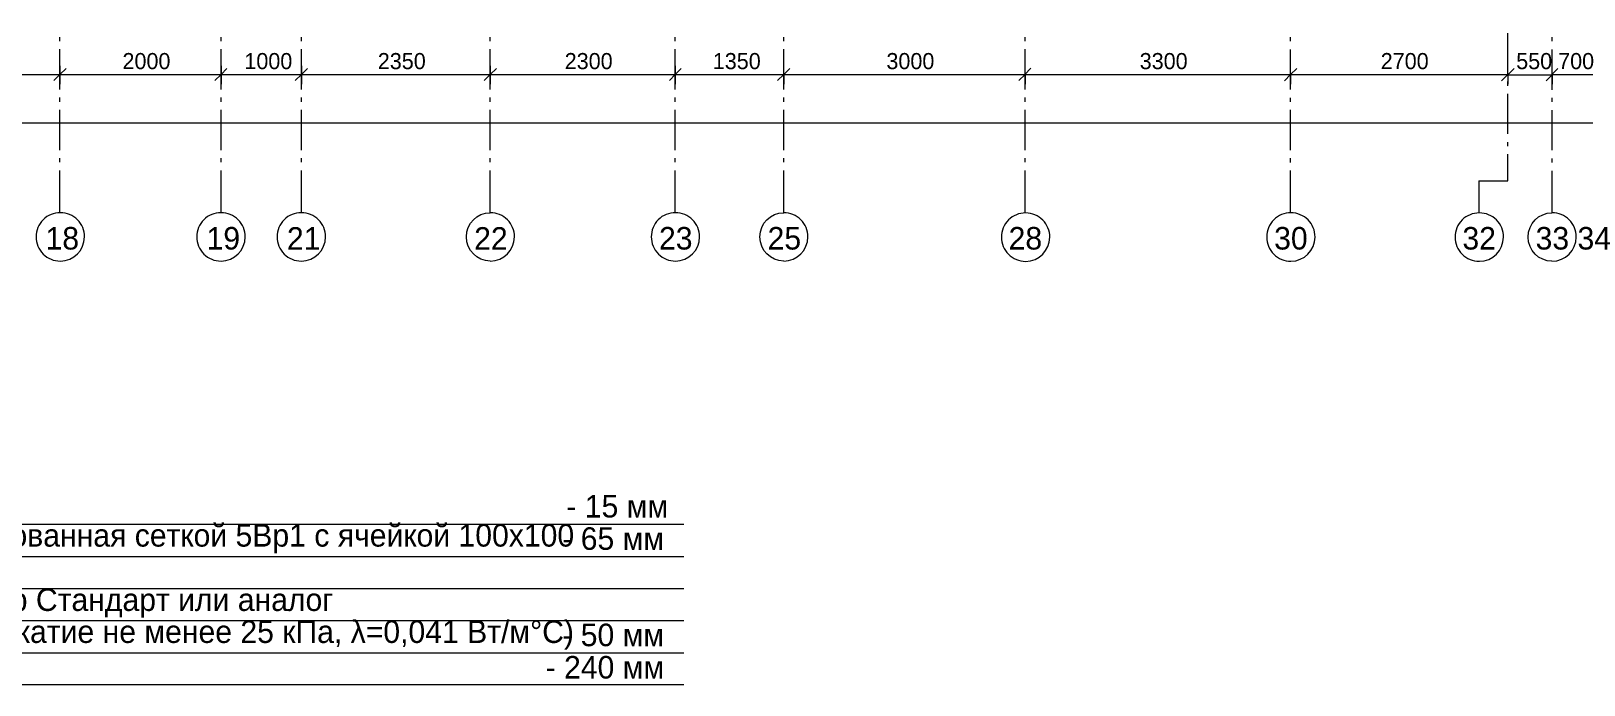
# Model space of a CAD drawing. Header units: millimetres. Extents: x -135211 to 49383, y -8033 to 228499.
# Drawn here: x -74508 to -55198, y 34702 to 42831 of the extents above; entities that cross this region are included whole.
import ezdxf

# ---------------------------------------------------------------- set-up
doc = ezdxf.new("R2010")
doc.units = ezdxf.units.MM
doc.layers.add('PDF _Геометрия', color=7, linetype='Continuous', true_color=0x1d1d1d)
doc.layers.add('PDF _Текст', color=7, linetype='Continuous')

msp = doc.modelspace()

# ---------------------------------------------------------------- linework, layer by layer
at = {"layer": 'PDF _Геометрия', "color": 7, "lineweight": 9}
for points in [[(-66388.62292656381, 34701.5966380753), (-81885.89162642237, 34701.5966380753), (-81885.89162642237, 36699.60560456895), (-81885.89162642237, 48996.67350216225)], [(-74147.83995110376, 42706.33171358267), (-74147.83995110376, 42757.12855171388)], [(-72145.59791476584, 42706.33171358267), (-72145.59791476584, 42757.12855171388)], [(-71146.59343151902, 42706.33171358267), (-71146.59343151902, 42757.12855171388)], [(-68797.23966795127, 42706.33171358267), (-68797.23966795127, 42757.12855171388)], [(-66498.68274251473, 42706.33171358267), (-66498.68274251473, 42757.12855171388)], [(-65148.33346219383, 42706.33171358267), (-65148.33346219383, 42757.12855171388)], [(-62146.69291830517, 42706.1282444791), (-62146.69291830517, 42756.96147250096)], [(-58847.65445676669, 42705.50306784877), (-58847.65445676669, 42756.27716343005)], [(-56145.25061061281, 42306.87917309776), (-56145.25061061281, 42806.36585251921)], [(-55592.48618753589, 42703.74678931972), (-55592.48618753589, 42754.55338655659)], [(-74147.83995110376, 42105.23579569688), (-74147.83995110376, 42604.7380373203)], [(-72145.59791476584, 42105.23579569688), (-72145.59791476584, 42604.7380373203)], [(-71146.59343151902, 42105.23579569688), (-71146.59343151902, 42604.7380373203)], [(-68797.23966795127, 42105.23579569688), (-68797.23966795127, 42604.7380373203)], [(-66498.68274251473, 42105.23579569688), (-66498.68274251473, 42604.7380373203)], [(-65148.33346219383, 42105.23579569688), (-65148.33346219383, 42604.7380373203)], [(-62146.69291830517, 42105.03169549931), (-62146.69291830517, 42604.55119442963)], [(-58847.65445676669, 42104.37328136709), (-58847.65445676669, 42603.90808920687)], [(-55592.48618753589, 42102.58654642801), (-55592.48618753589, 42602.13359960763)], [(-103563.4422989095, 42291.49086884459), (-95647.60169013176, 42291.49086884459), (-93344.81169485094, 42291.49086884459), (-91444.16333477543, 42291.49086884459), (-91245.20905209493, 42291.49086884459), (-87846.05396714917, 42291.49086884459), (-83147.34644001367, 42291.49086884459), (-80146.09992042894, 42291.49086884459), (-79815.9204725762, 42291.49086884459), (-77546.99503604951, 42291.49086884459), (-74147.83995110376, 42291.49086884459), (-72145.59791476584, 42291.49086884459), (-71146.59343151902, 42291.49086884459), (-68797.23966795127, 42291.49086884459), (-66498.68274251473, 42291.49086884459), (-65148.33346219383, 42291.49086884459), (-65148.33346219383, 42172.96491320513)], [(-74147.83995110376, 42397.31761495125), (-74147.83995110376, 42291.49086884459), (-74147.83995110376, 42172.96491320513)], [(-72145.59791476584, 42397.31761495125), (-72145.59791476584, 42291.49086884459), (-72145.59791476584, 42172.96491320513)], [(-71146.59343151902, 42397.31761495125), (-71146.59343151902, 42291.49086884459), (-71146.59343151902, 42172.96491320513)], [(-68797.23966795127, 42397.31761495125), (-68797.23966795127, 42291.49086884459), (-68797.23966795127, 42172.96491320513)], [(-66498.68274251473, 42397.31761495125), (-66498.68274251473, 42291.49086884459), (-66498.68274251473, 42172.96491320513)], [(-65148.33346219383, 42291.49086884459), (-65148.33346219383, 42397.31761495125)], [(-65147.82035142339, 42291.31589851877), (-62146.69291830517, 42291.31589851877), (-62146.69291830517, 42172.7795323169)], [(-62146.69291830517, 42291.31589851877), (-62146.69291830517, 42397.12266559134)], [(-62145.49836457938, 42290.63853404118), (-58847.65445676669, 42290.63853404118), (-58847.65445676669, 42172.11885991348)], [(-58847.65445676669, 42290.63853404118), (-58847.65445676669, 42396.47470918441)], [(-58846.21518466012, 42289.90727605615), (-56145.25061061281, 42289.90727605615), (-56145.25061061281, 42171.38102420085)], [(-56145.25061061281, 42289.90727605615), (-56145.25061061281, 42395.76232154328)], [(-55597.86822023317, 42291.19324508965), (-54899.33714907434, 42291.19324508965), (-54899.33714907434, 42172.62500080524)], [(-55592.48618753589, 42288.86344969671), (-55592.48618753589, 42394.7151786269)], [(-56145.25061061281, 42150.24925734744), (-56145.25061061281, 42205.28095418839)], [(-56142.9328332755, 42288.86344969671), (-55592.48618753589, 42288.86344969671), (-55592.48618753589, 42170.34495303637)], [(-74147.83995110376, 41952.84528130329), (-74147.83995110376, 42003.64211943449)], [(-72145.59791476584, 41952.84528130329), (-72145.59791476584, 42003.64211943449)], [(-71146.59343151902, 41952.84528130329), (-71146.59343151902, 42003.64211943449)], [(-68797.23966795127, 41952.84528130329), (-68797.23966795127, 42003.64211943449)], [(-66498.68274251473, 41952.84528130329), (-66498.68274251473, 42003.64211943449)], [(-65148.33346219383, 41952.84528130329), (-65148.33346219383, 42003.64211943449)], [(-62146.69291830517, 41952.66611606556), (-62146.69291830517, 42003.45464544986)], [(-58847.65445676669, 41952.0042071439), (-58847.65445676669, 42002.77830728715)], [(-56145.25061061281, 41553.32191695701), (-56145.25061061281, 42052.85707476144)], [(-55592.48618753589, 41950.21325714062), (-55592.48618753589, 42000.97335671593)], [(-74147.83995110376, 41351.7493634175), (-74147.83995110376, 41851.25160504091)], [(-72145.59791476584, 41351.7493634175), (-72145.59791476584, 41851.25160504091)], [(-71146.59343151902, 41351.7493634175), (-71146.59343151902, 41851.25160504091)], [(-68797.23966795127, 41351.7493634175), (-68797.23966795127, 41851.25160504091)], [(-66498.68274251473, 41351.7493634175), (-66498.68274251473, 41851.25160504091)], [(-65148.33346219383, 41351.7493634175), (-65148.33346219383, 41851.25160504091)], [(-62146.69291830517, 41351.56743961721), (-62146.69291830517, 41851.04436301897)], [(-58847.65445676669, 41350.87442066221), (-58847.65445676669, 41850.409228502)], [(-55592.48618753589, 41349.05301424892), (-55592.48618753589, 41848.60006742854)], [(-103561.8408001549, 41688.52630518701), (175.3022740030137, 41688.52630518701)], [(-56145.25061061281, 41400.94652064079), (-56145.25061061281, 41451.72369804764)], [(-74147.83995110376, 41199.35884902391), (-74147.83995110376, 41250.15568715511)], [(-72145.59791476584, 41199.35884902391), (-72145.59791476584, 41250.15568715511)], [(-71146.59343151902, 41199.35884902391), (-71146.59343151902, 41250.15568715511)], [(-68797.23966795127, 41199.35884902391), (-68797.23966795127, 41250.15568715511)], [(-66498.68274251473, 41199.35884902391), (-66498.68274251473, 41250.15568715511)], [(-65148.33346219383, 41199.35884902391), (-65148.33346219383, 41250.15568715511)], [(-62146.69291830517, 41199.15715718632), (-62146.69291830517, 41249.94568657062)], [(-58847.65445676669, 41198.45856808362), (-58847.65445676669, 41249.27944658227)], [(-56505.03079294256, 40969.16274442847), (-56145.25061061281, 40969.16274442847), (-56145.25061061281, 41299.34830173142)], [(-55592.48618753589, 41196.63322729996), (-55592.48618753589, 41247.43982453683)], [(-74147.83995110376, 40568.63144222825), (-74147.83995110376, 41097.76517276153)], [(-72145.59791476584, 40568.63144222825), (-72145.59791476584, 41097.76517276153)], [(-71146.59343151902, 40568.63144222825), (-71146.59343151902, 41097.76517276153)], [(-68797.23966795127, 40568.63144222825), (-68797.23966795127, 41097.76517276153)], [(-66498.68274251473, 40568.63144222825), (-66498.68274251473, 41097.76517276153)], [(-65148.33346219383, 40568.63144222825), (-65148.33346219383, 41097.76517276153)], [(-62146.69291830517, 40568.41640900065), (-62146.69291830517, 41097.58010713686)], [(-58847.65445676669, 40567.72280880705), (-58847.65445676669, 41096.86358944172)], [(-56504.98618753589, 40969.11109329991), (-56504.98618753589, 40566.91759723368)], [(-55592.48618753589, 40565.85440254498), (-55592.48618753589, 41095.06653524943)], [(-81885.89162642237, 36699.60560456895), (-66388.62292656381, 36699.60560456895)], [(-81885.89162642237, 36297.46396936366), (-66388.62292656381, 36297.46396936366)], [(-81885.89162642237, 35899.55540400264), (-66388.62292656381, 35899.55540400264)], [(-81885.89162642237, 35501.64683864162), (-66388.62292656381, 35501.64683864162)], [(-81885.89162642237, 35099.50520343633), (-66388.62292656381, 35099.50520343633)]]:
    msp.add_lwpolyline(points, dxfattribs=at)
at = {"layer": 'PDF _Геометрия', "color": 7, "lineweight": 18}
for points in [[(-74071.64469390697, 42367.68612604139), (-74147.83995110376, 42291.49086884459), (-74224.03520830054, 42215.29561164781)], [(-72073.63572741332, 42367.68612604139), (-72145.59791476584, 42291.49086884459), (-72221.79317196264, 42215.29561164781)], [(-71070.39817432222, 42367.68612604139), (-71146.59343151902, 42291.49086884459), (-71222.78868871581, 42215.29561164781)], [(-68721.04441075449, 42367.68612604139), (-68797.23966795127, 42291.49086884459), (-68873.43492514806, 42215.29561164781)], [(-66422.48748531795, 42367.68612604139), (-66498.68274251473, 42291.49086884459), (-66570.64492986727, 42215.29561164781)], [(-65072.13820499703, 42367.68612604139), (-65148.33346219383, 42291.49086884459), (-65224.52871939061, 42215.29561164781)], [(-62146.69291830517, 42291.31589851877), (-62222.98533586653, 42215.11075512355)], [(-62148.50451501942, 42292.13075462503), (-62076.50061061286, 42368.32380691511)], [(-58847.65445676669, 42290.63853404118), (-58919.73256228797, 42214.45288381093)], [(-58844.95466595837, 42289.39540520969), (-58768.68811061283, 42365.5683090589)], [(-56145.25061061281, 42289.90727605615), (-56221.36559119646, 42213.74381708953)], [(-56142.47724058232, 42288.71659566733), (-56066.28426445897, 42364.91188129846)], [(-55598.54942491201, 42291.49422645595), (-55522.29387984358, 42367.65436153959)], [(-55592.48618753589, 42288.86344969671), (-55668.67283217958, 42212.676805053)]]:
    msp.add_lwpolyline(points, dxfattribs=at)
at = {"layer": 'PDF _Геометрия', "color": 7, "lineweight": 9}
for points in [[(-74143.6068812595, 40572.8645120721, 0.4225352112657915), (-74444.15484020265, 40272.31655312962, 0.4172634351373948), (-74143.60688125949, 39971.76859418707, 0.411971830987871), (-73843.05892231659, 40272.31655312962, 0.4172634351367987)], [(-72145.59791476582, 40572.86451207304, 0.4225352112665918), (-72446.1458737081, 40272.31655312962, 0.4172634351382055), (-72145.59791476585, 39971.76859418798, 0.4119718309883764), (-71845.04995582293, 40272.31655312962, 0.4172634351344211)], [(-71146.59343151902, 40572.86451207225, 0.4225352112670832), (-71447.14139046206, 40272.31655312962, 0.4172634351386683), (-71146.59343151902, 39971.76859418663, 0.4119718309887502), (-70846.04547257611, 40272.31655312962, 0.4172634351376979)], [(-66494.44967267047, 40572.86451207341, 0.422535211268975), (-66794.99763161236, 40272.31655312961, 0.4172634351348127), (-66494.44967267047, 39971.76859418588, 0.4119718309841592), (-66193.90171372758, 40272.31655312962, 0.4172634351388111)], [(-62139.95855828302, 40569.42603493494, 0.4224793305070806), (-62440.75595520766, 40268.84884559508, 0.4172450242626689), (-62139.95855828303, 39968.26951521535, 0.4120719539761218), (-61839.60157215132, 40268.84884559508, 0.4173277775089024)], [(-58841.06190942026, 40570.89858796854, 0.4227785399132965), (-59141.56518367163, 40270.30584607861, 0.4175084330945084), (-58841.06190942028, 39969.76007115227, 0.4117845189519113), (-58540.56311061283, 40270.30584607861, 0.4170763588417465)], [(-56498.37269855295, 40570.09969668829, 0.4229883320984606), (-56798.85517158211, 40269.52494898658, 0.417634670769466), (-56498.37269855295, 39968.95019655976, 0.4117247863133771), (-56197.89484138205, 40269.52494898659, 0.417100969020443)]]:
    msp.add_lwpolyline(points, format="xyb", close=True, dxfattribs=at)
for points in [[(-68797.23966795127, 39971.76859418673, 0.4119718309870349), (-68496.69170900839, 40272.31655312962, 0.4172634351359525), (-68797.23966795127, 40572.86451207251)], [(-65148.33346219383, 39971.76859418717, 0.4119718309840896), (-64847.78550325093, 40272.31655312962, 0.4172634351416604), (-65148.33346219383, 40572.86451207251)], [(-55594.83067094375, 39969.98510781457, 0.4122686764813288), (-55294.16887984358, 40270.55120397377, 0.4175843021799449), (-55594.83067094375, 40571.1149675114)]]:
    msp.add_lwpolyline(points, format="xyb", dxfattribs=at)
for points in [[(-69093.55455704991, 40272.31655312962), (-69093.55455704991, 40441.63934690027), (-68962.32939187766, 40572.86451207251), (-68797.23966795127, 40572.86451207251)], [(-65444.64835129245, 40272.31655312962), (-65444.64835129245, 40441.63934690027), (-65313.4231861202, 40572.86451207251), (-65148.33346219383, 40572.86451207251)], [(-55891.18862280782, 40270.55120397377), (-55891.18862280782, 40439.90393743353), (-55759.73953125521, 40571.1149675114), (-55594.83067094375, 40571.1149675114)], [(-68797.23966795127, 39971.76859418672), (-68962.32939187766, 39971.76859418672), (-69093.55455704991, 40107.22682920324), (-69093.55455704991, 40272.31655312962)], [(-65148.33346219383, 39971.76859418672), (-65313.4231861202, 39971.76859418672), (-65444.64835129245, 40107.22682920324), (-65444.64835129245, 40272.31655312962)], [(-55594.83067094375, 39969.98510781224), (-55759.73953125521, 39969.98510781224), (-55891.18862280782, 40105.45095856496), (-55891.18862280782, 40270.55120397377)]]:
    msp.add_open_spline(points, degree=3, dxfattribs=at)

# ---------------------------------------------------------------- texts
at = {"layer": 'PDF _Текст', "attachment_point": 4, "style": ''}
for s, insert, char_height in [('2000', (-73370.87139282154, 42456.48693125611), 200.4231529793928), ('1000', (-71855.38501953223, 42456.48693125611), 200.4231529793928), ('2350', (-70195.96565898479, 42456.48693125611), 200.4231529793928), ('2300', (-67871.93280150484, 42456.48693125611), 200.4231529793928), ('1350', (-66030.4871313774, 42456.48693125611), 200.4231529793928), ('3000', (-63871.3803593151, 42456.48693125611), 200.4231529793928), ('3300', (-60721.87735082049, 42456.48693125611), 200.4231529793928), ('2700', (-57724.77777554913, 42456.48693125611), 200.4231529793928), ('550 700', (-56039.9815273188, 42456.48693125611), 200.4231529793928), ('18', (-74327.49350230714, 40253.01582165251), 280.2619680032936), ('19', (-72325.16964671487, 40253.01582165251), 280.2619680032936), ('21', (-71326.1221007026, 40253.01582165251), 280.2619680032936), ('22', (-68997.8389482722, 40253.01582165251), 280.2619680032936), ('23', (-66699.19159102818, 40253.01582165251), 280.2619680032936), ('25', (-65348.79063538872, 40253.01582165251), 280.2619680032936), ('28', (-62351.65230362843, 40253.01582165251), 280.2619680032936), ('30', (-59049.73294308098, 40253.01582165251), 280.2619680032936), ('32', (-56708.74627484124, 40253.01582165251), 280.2619680032936), ('33 34', (-55798.59750183509, 40253.01582165251), 280.2619680032936), ('- 15 мм', (-67850.64257026368, 36921.45205336555), 280.2619680032936), ('Цементно-песчаная стяжка М200 армированная сеткой 5Вр1 с ячейкой 100x100', (-81782.22663114156, 36519.29749933063), 280.2619680032936), ('- 65 мм', (-67901.44371467142, 36519.29319305409), 280.2619680032936), ('Минераловатный утеплитель Технофлор Стандарт или аналог', (-81782.22663114156, 35719.21284855195), 280.2619680032936), ('(ρ=100-120 кг/м³, предел прочности на сжатие не менее 25 кПа, λ=0,041 Вт/м°С)', (-81782.22663114156, 35321.2913643613), 280.2619680032936), ('- 50 мм', (-67901.44371467142, 35321.28705808475), 280.2619680032936), ('- 240 мм', (-68108.87274959356, 34919.12819777328), 280.2619680032936)]:
    msp.add_mtext(s, dxfattribs=dict(at, insert=insert, char_height=char_height))

doc.saveas('drawing.dxf')
